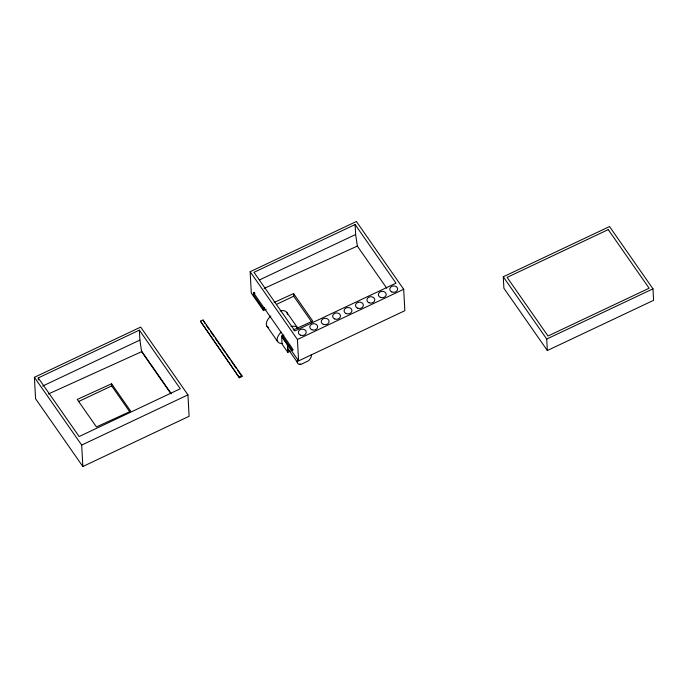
<?xml version="1.0" encoding="UTF-8"?>
<svg xmlns="http://www.w3.org/2000/svg" width="688" height="688" viewBox="0 0 688 688"><rect width="100%" height="100%" fill="white"/><g stroke="black" fill="none" stroke-linecap="round" stroke-linejoin="round"><path stroke-width="1.03" d="M266.282 309.187L263.444 310.529L251.301 293.131L250.148 271.708L356.401 221.502L403.684 289.27L404.845 310.692L298.583 360.899L282.613 338.006L282.527 336.346A15.712 8.213 -34.9 0 1 283.8 335.245M355.111 224.546L253.992 272.328L294.885 330.937L396.004 283.164L355.111 224.546L355.653 234.496L357.339 246.089L386.742 288.229M34.4 377.308L140.662 327.101L187.944 394.869L189.105 416.292L82.844 466.498L35.561 398.73L34.4 377.308L81.683 445.076L82.844 466.498M38.253 377.927L139.363 330.145L180.265 388.754L79.146 436.536L38.253 377.927L38.356 379.914M259.35 279.999L355.653 234.496M42.639 386.054L139.905 340.087L139.363 330.145M200.44 321.227L203.012 320.015L241.918 375.777L241.961 376.542L239.39 377.755L200.44 321.227L239.39 377.755M276.688 304.277L293.724 296.227L293.578 293.587L274.048 302.514M78.363 401.646L111.688 385.899L111.568 383.766L77.262 399.444L96.432 426.921L130.737 411.243L111.568 383.766M290.259 351.155L287.808 352.316L282.054 344.069L281.624 336.036L283.525 335.142M298.583 360.899L297.431 339.485L403.684 289.27M81.683 445.076L187.944 394.869M239.347 376.99L241.918 375.777M300.063 363.651L300.656 364.511L308.405 360.847A8.187 4.274 -34.9 0 0 311.303 354.518M503.272 276.774L609.525 226.558L652.981 288.84L653.6 300.312L547.338 350.519L503.891 288.246L503.272 276.774L546.719 339.046L547.338 350.519M546.719 339.046L652.981 288.84M293.217 329.991L312.748 321.064L293.578 293.587M264.14 288.384L357.339 246.089M48.366 393.992L141.599 351.688L141.565 351.078L170.959 393.209M293.724 296.227L311.69 321.984M286.87 312.498L297.732 328.064M250.148 271.708L297.431 339.485M293.337 349.659A15.712 8.213 -34.9 0 0 292.383 350.484L292.28 348.326L253.373 292.563L253.468 294.705L263.358 308.869L263.444 310.529M282.527 336.346L292.391 350.493M281.624 336.036L287.369 344.284L287.808 352.316M287.593 348.3L297.173 362.034M266.806 326.069L277.668 341.635M204.878 323.386L203.012 320.015M206.09 325.132L209.135 329.492M210.347 331.229L213.994 336.458M215.215 338.204L220.685 346.047M221.897 347.784L225.544 353.013M226.765 354.759L229.801 359.11M231.022 360.856L236.491 368.699M237.704 370.445L241.961 376.542M170.994 393.828L141.599 351.688L139.905 340.087M111.688 385.899L129.654 411.656M263.349 308.869A15.712 8.213 -34.9 0 1 264.631 307.768M254.293 292.34A18.602 9.718 -34.9 0 0 253.382 293.062A18.456 9.641 -34.9 0 1 254.311 292.374M253.459 294.696A15.867 8.29 -34.9 0 1 254.981 293.415M291.033 326.473A12.117 6.33 -34.9 0 1 297.947 328.468M282.312 343.501A12.117 6.33 -34.9 0 1 281.065 332.175M280.171 310.907A12.117 6.33 -34.9 0 1 287.412 314.287M268.612 327.522A12.117 6.33 -34.9 0 1 270.805 316.033M289.304 350.545A8.187 4.274 -34.9 0 1 288.719 344.963M300.656 364.511A8.187 4.274 -34.9 0 1 298.308 358.697M608.235 229.611L507.116 277.384L548.009 336.002L649.128 288.22L608.235 229.611M391.85 291.961A3.93 3.191 -3.1 0 0 397.63 288.943A3.93 3.191 -3.1 0 0 391.627 286.449A3.93 3.191 -3.1 0 0 391.85 291.961M380.43 297.362A3.93 3.191 -3.1 0 0 386.2 294.344A3.93 3.191 -3.1 0 0 380.206 291.85A3.93 3.191 -3.1 0 0 380.43 297.362M369 302.763A3.93 3.191 -3.1 0 0 374.779 299.736A3.93 3.191 -3.1 0 0 368.777 297.242A3.93 3.191 -3.1 0 0 369 302.763M357.579 308.164A3.93 3.191 -3.1 0 0 363.35 305.137A3.93 3.191 -3.1 0 0 357.356 302.643A3.93 3.191 -3.1 0 0 357.579 308.164M346.15 313.556A3.93 3.191 -3.1 0 0 351.929 310.537A3.93 3.191 -3.1 0 0 345.926 308.043A3.93 3.191 -3.1 0 0 346.15 313.556M334.721 318.957A3.93 3.191 -3.1 0 0 340.5 315.938A3.93 3.191 -3.1 0 0 334.506 313.444A3.93 3.191 -3.1 0 0 334.721 318.957M323.3 324.358A3.93 3.191 -3.1 0 0 329.079 321.33A3.93 3.191 -3.1 0 0 323.076 318.845A3.93 3.191 -3.1 0 0 323.3 324.358M311.87 329.758A3.93 3.191 -3.1 0 0 317.65 326.731A3.93 3.191 -3.1 0 0 311.647 324.237A3.93 3.191 -3.1 0 0 311.87 329.758M300.45 335.159A3.93 3.191 -3.1 0 0 306.22 332.132A3.93 3.191 -3.1 0 0 300.226 329.638A3.93 3.191 -3.1 0 0 300.45 335.159"/></g></svg>
